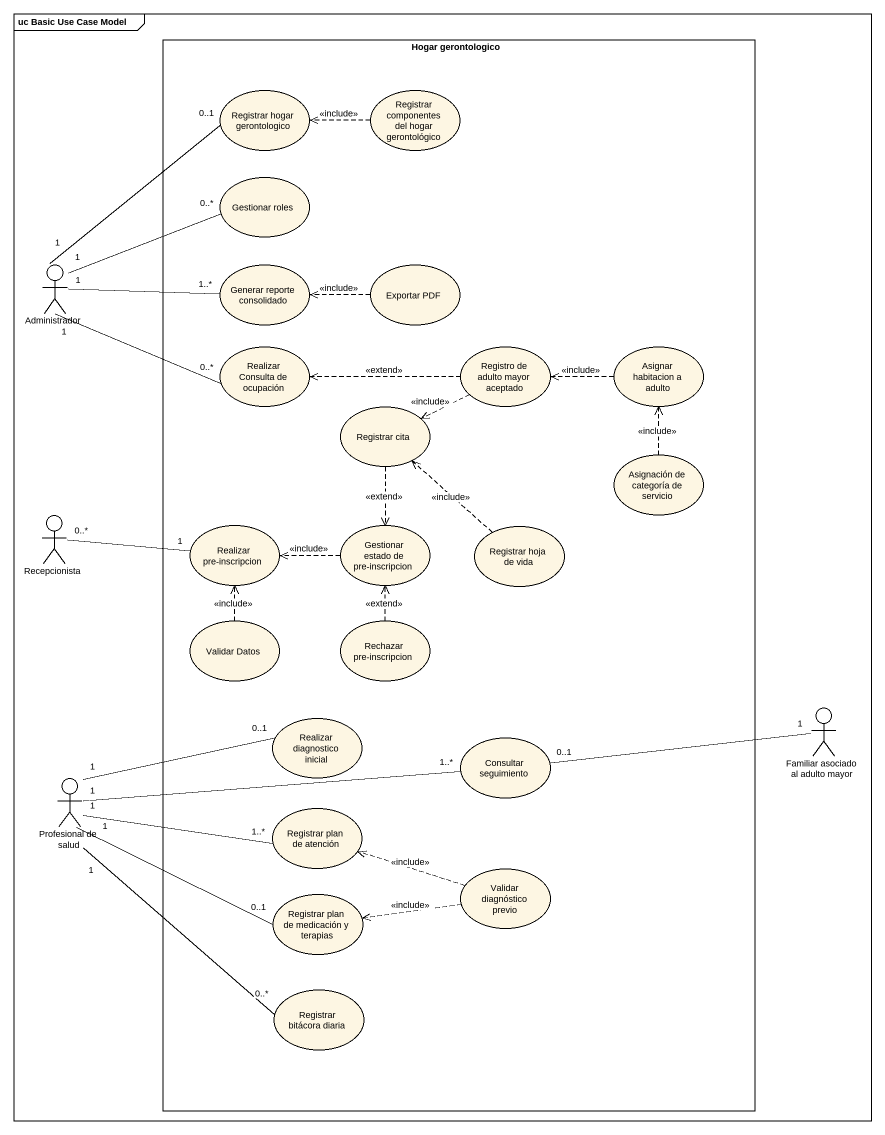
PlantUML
@startuml
mainframe uc Basic Use Case Model
rectangle "Hogar gerontologico" as Hogar_gerontologico {
  usecase "Registrar hogar gerontologico" as Registrar_hogar
  usecase "Registrar componentes del hogar gerontológico" as Registrar_componentes_del
  usecase "Gestionar roles" as Gestionar_roles
  usecase "Generar reporte consolidado" as Generar_reporte_consolidado
  usecase "Exportar PDF" as Exportar_PDF
  usecase "Realizar Consulta de ocupación" as Realizar_Consulta_de
  usecase "Registro de adulto mayor aceptado" as Registro_de_adulto_mayor
  usecase "Asignar habitacion a adulto" as Asignar_habitacion_a_adulto
  usecase "Registrar cita" as Registrar_cita
  usecase "Asignación de categoría de servicio" as Asignación_de_categoría_de
  usecase "Realizar pre-inscripcion" as Realizar_pre_inscripcion
  usecase "Gestionar estado de pre-inscripcion" as Gestionar_estado_de_pre
  usecase "Registrar hoja de vida" as Registrar_hoja_de_vida
  usecase "Validar Datos" as Validar_Datos
  usecase "Rechazar pre-inscripcion" as Rechazar_pre_inscripcion
  usecase "Realizar diagnostico inicial" as Realizar_diagnostico_inicial
  usecase "Consultar seguimiento" as Consultar_seguimiento
  usecase "Registrar plan de atención" as Registrar_plan_de_atención
  usecase "Registrar plan de medicación y terapias" as Registrar_plan_de
  usecase "Validar diagnóstico previo" as Validar_diagnóstico_previo
  usecase "Registrar bitácora diaria" as Registrar_bitácora_diaria
}
actor Administrador
actor Recepcionista
actor "Familiar asociado al adulto mayor" as Familiar_asociado_al_adulto
actor "Profesional de salud" as Profesional_de_salud
Registrar_componentes_del .left.> Registrar_hogar : <<include>>
Administrador "1" -up- "0..1" Registrar_hogar
Administrador "1" -right- "0..*" Gestionar_roles
Administrador "1" -right- "1..*" Generar_reporte_consolidado
Administrador "1" -right- "0..*" Realizar_Consulta_de
Exportar_PDF .left.> Generar_reporte_consolidado : <<include>>
Registro_de_adulto_mayor .left.> Realizar_Consulta_de : <<extend>>
Registro_de_adulto_mayor .left.> Registrar_cita : <<include>>
Asignar_habitacion_a_adulto .left.> Registro_de_adulto_mayor : <<include>>
Registrar_cita ..> Gestionar_estado_de_pre : <<extend>>
Asignación_de_categoría_de .up.> Asignar_habitacion_a_adulto : <<include>>
Realizar_pre_inscripcion "1" -left- "0..*" Recepcionista
Gestionar_estado_de_pre .left.> Realizar_pre_inscripcion : <<include>>
Registrar_hoja_de_vida .up.> Registrar_cita : <<include>>
Validar_Datos .up.> Realizar_pre_inscripcion : <<include>>
Rechazar_pre_inscripcion .up.> Gestionar_estado_de_pre : <<extend>>
Consultar_seguimiento "0..1" -right- "1" Familiar_asociado_al_adulto
Profesional_de_salud "1" -right- "0..1" Realizar_diagnostico_inicial
Profesional_de_salud "1" -right- "1..*" Consultar_seguimiento
Profesional_de_salud "1" -right- "1..*" Registrar_plan_de_atención
Profesional_de_salud "1" -right- "0..1" Registrar_plan_de
Profesional_de_salud "1" -- "0..*" Registrar_bitácora_diaria
Validar_diagnóstico_previo .left.> Registrar_plan_de_atención : <<include>>
Validar_diagnóstico_previo .left.> Registrar_plan_de : <<include>>
@enduml
